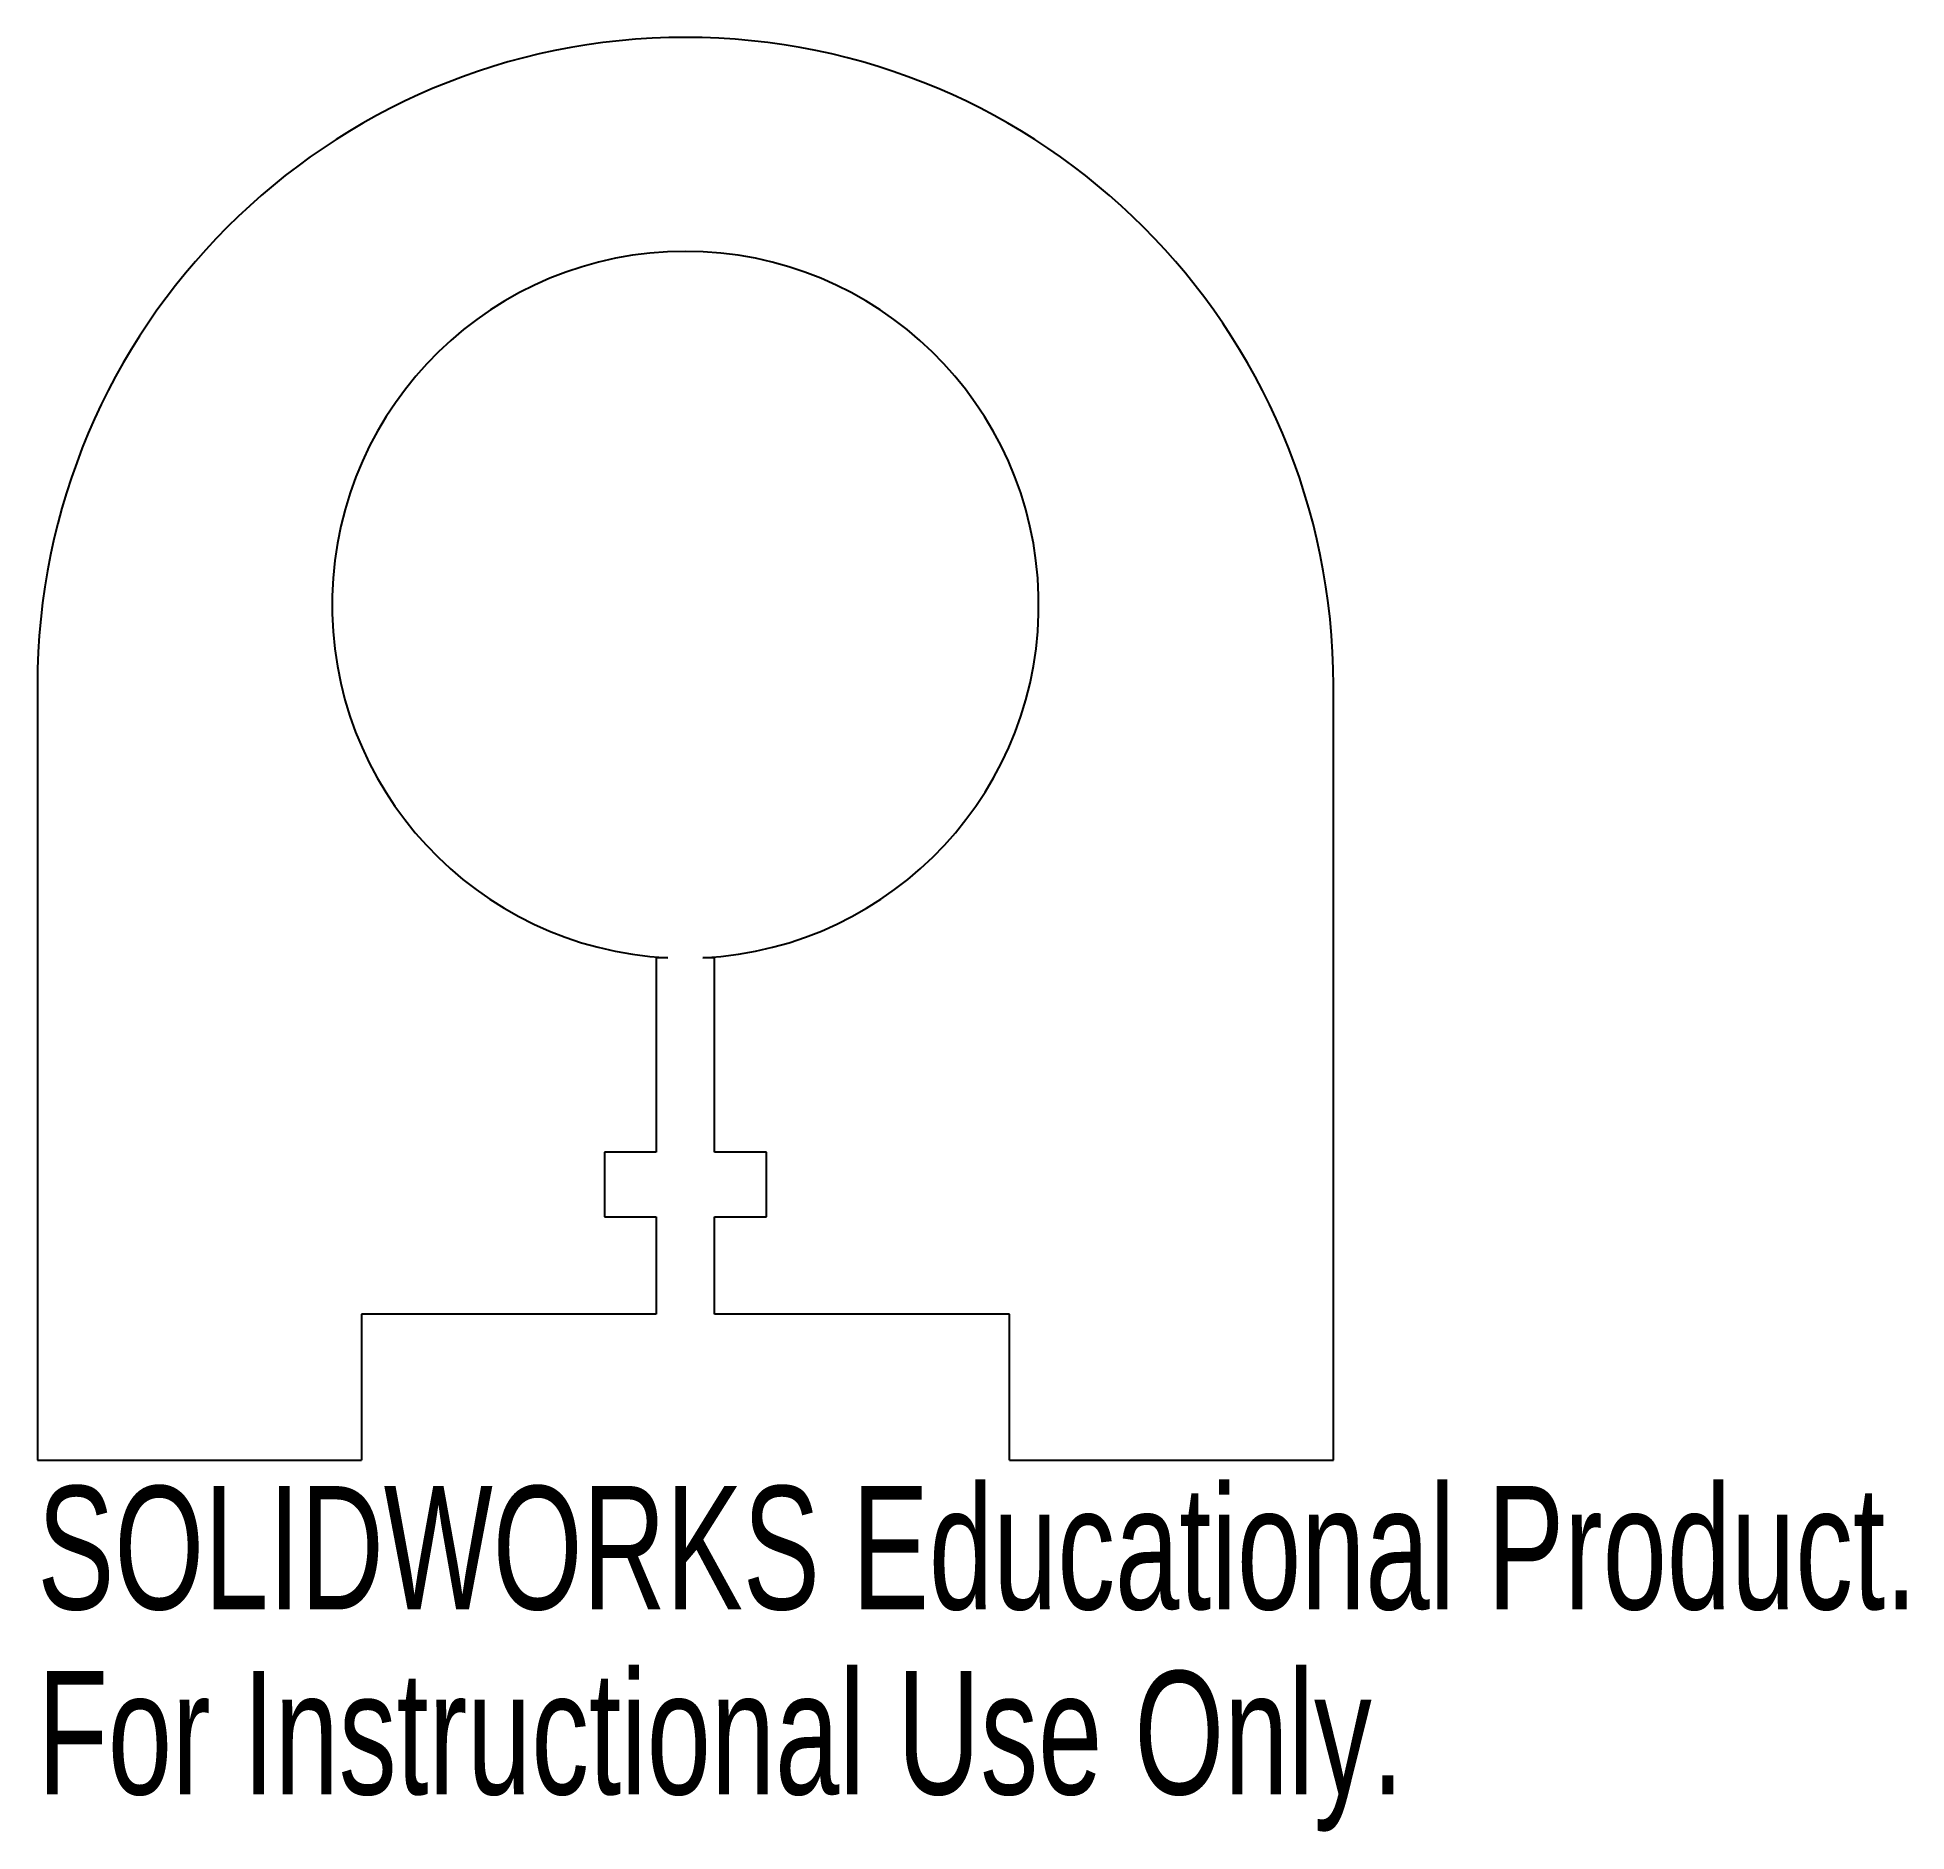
# Model space of a CAD drawing. Header units: inches. Extents: x -1 to 1.88, y -1.17 to 1.6.
import ezdxf

# ---------------------------------------------------------------- set-up
doc = ezdxf.new("R2010")
doc.units = ezdxf.units.IN
doc.header["$MEASUREMENT"] = 0
doc.styles.add('SLDTEXTSTYLE0', font='TXT', dxfattribs={"width": 0.7})

msp = doc.modelspace()

# ---------------------------------------------------------------- linework, layer by layer
at = {"color": 7, "linetype": 'Continuous', "lineweight": 25}
for p, q in [((-1, 0.5975), (-1, -0.5975)), ((1, -0.5975), (1, 0.5975)), ((-0.045, 0.1775), (-0.045, -0.1225)), ((-0.0271, 0.1775), (-0.045, 0.1775)), ((0.045, 0.1775), (0.0271, 0.1775)), ((0.045, -0.1225), (0.045, 0.1775)), ((-0.125, -0.1225), (-0.125, -0.2225)), ((-0.045, -0.1225), (-0.125, -0.1225)), ((0.125, -0.1225), (0.045, -0.1225)), ((0.125, -0.2225), (0.125, -0.1225)), ((-0.125, -0.2225), (-0.045, -0.2225)), ((-0.045, -0.2225), (-0.045, -0.3725)), ((0.045, -0.2225), (0.125, -0.2225)), ((0.045, -0.3725), (0.045, -0.2225)), ((-0.5, -0.3725), (-0.5, -0.5975)), ((-0.045, -0.3725), (-0.5, -0.3725)), ((0.5, -0.3725), (0.045, -0.3725)), ((0.5, -0.5975), (0.5, -0.3725)), ((-1, -0.5975), (-0.5, -0.5975)), ((0.5, -0.5975), (1, -0.5975))]:
    msp.add_line(p, q, dxfattribs=at)
for centre, radius, start, end in [((0, 0.5975), 1, 0, 180), ((0, 0.7221), 0.5453, 272.8524, 267.1476)]:
    msp.add_arc(centre, radius, start, end, dxfattribs=at)

# ---------------------------------------------------------------- texts
at = {"color": 7, "linetype": 'Continuous', "char_height": 0.1903, "attachment_point": 1, "style": 'SLDTEXTSTYLE0'}
for s, insert in [('SOLIDWORKS Educational Product.', (-1, -0.6376)), ('For Instructional Use Only.', (-1, -0.9231))]:
    msp.add_mtext(s, dxfattribs=dict(at, insert=insert))

doc.saveas('drawing.dxf')
